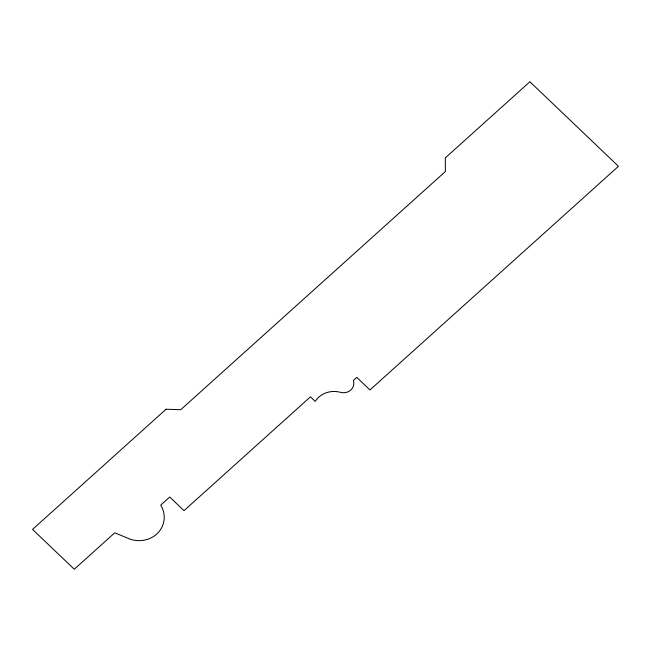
<?xml version="1.0" encoding="UTF-8"?>
<svg xmlns="http://www.w3.org/2000/svg" width="651" height="651" viewBox="0 0 651 651"><rect width="100%" height="100%" fill="white"/><g stroke="black" fill="none" stroke-linecap="round" stroke-linejoin="round"><path stroke-width="0.98" d="M166.062 409.235L32.55 529.409L74.279 569.243L114.763 532.803L130.452 539.297A26.276 24.152 13.8 0 0 158.543 532.217A26.276 24.152 13.8 0 0 160.748 505.095L169.732 497.014L184.005 510.636L310.429 396.841L315.19 401.382A22.883 21.035 13.8 0 1 340.628 392.35A10.733 9.863 13.8 0 0 350.889 389.949A10.733 9.863 13.8 0 0 353.428 380.412L356.789 377.385L369.963 389.957L618.45 166.298L529.89 81.757L445.3 157.9L445.365 171.522L180.75 409.699L166.062 409.235"/></g></svg>
